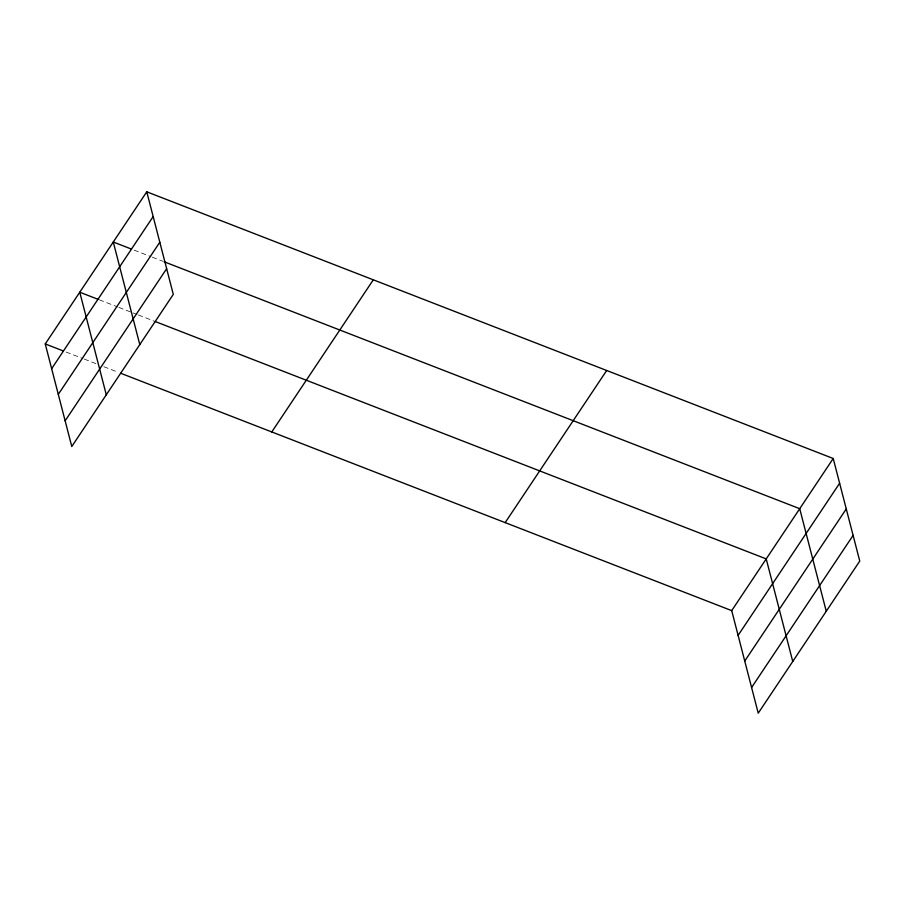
<?xml version="1.0" encoding="UTF-8"?>
<svg xmlns="http://www.w3.org/2000/svg" width="905" height="905" viewBox="0 0 905 905"><rect width="100%" height="100%" fill="white"/><g stroke="black" fill="none" stroke-linecap="round" stroke-linejoin="round"><path stroke-width="0.68" stroke-dasharray="4.53 3.39" d="M134.098 250.108L151.022 256.681M152.323 257.19L162.742 261.24M99.29 299.804L117.526 306.885M118.827 307.395L131.847 312.451M133.148 312.949L137.051 314.476M138.352 314.974L153.974 321.049M66.076 352.034L83 358.606M84.312 359.115L96.02 363.663M103.837 366.695L118.159 372.26"/><path stroke-width="1.36" d="M146.768 191.815L173.296 294.374L71.778 446.504L45.25 343.934L146.768 191.815L833.222 458.496L859.75 561.066L758.232 713.185L731.704 610.626L833.222 458.496M51.653 368.686L153.171 216.555M58.293 394.365L159.812 242.235M65.137 420.825L166.656 268.695M271.783 431.945L373.301 279.815M505.171 522.615L606.689 370.496M738.107 635.378L839.625 483.247M744.747 661.057L846.266 508.927M751.591 687.506L853.11 535.387M131.496 249.09L113.272 242.02L139.789 344.579M164.043 261.737L799.726 508.701L826.254 611.26M97.989 299.295L79.764 292.213L106.292 394.784M155.275 321.547L766.218 558.905L792.746 661.465M45.25 343.934L63.474 351.016M120.761 373.279L731.704 610.626"/></g></svg>
